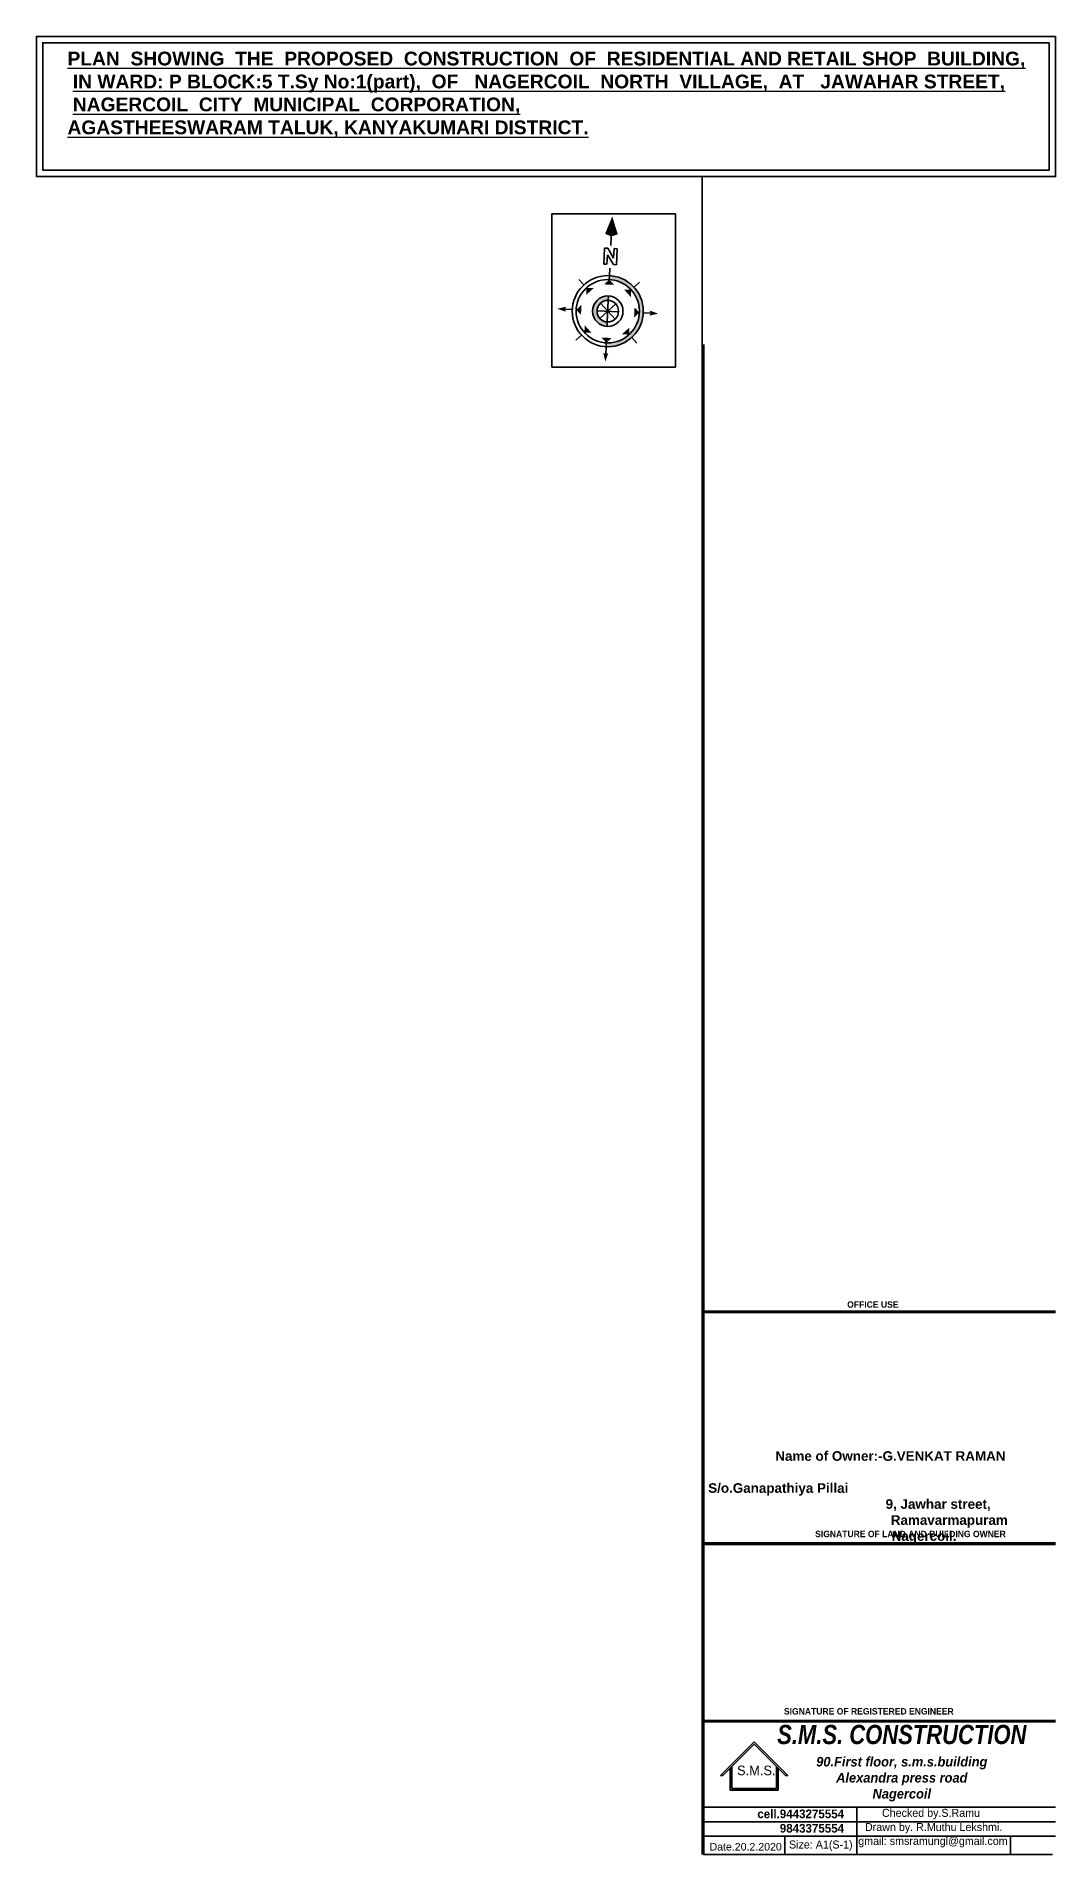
# Model space of a CAD drawing. Header units: metres. Extents: x 5231 to 10794, y 2038 to 4100.
# Drawn here: x 5414.1 to 5445.9, y 2046.1 to 2102.9 of the extents above; entities that cross this region are included whole.
import ezdxf

# ---------------------------------------------------------------- set-up
doc = ezdxf.new("R2010")
doc.units = ezdxf.units.M
doc.styles.add('S.M.S .HEADING', font='arial.ttf')
doc.styles.add('s.m.s1', font='arial.ttf')
doc.styles.add('SMS1', font='arial.ttf', dxfattribs={"height": 0.3})
doc.styles.get("Standard").update_dxf_attribs({"font": 'arial.ttf'})

msp = doc.modelspace()

# ---------------------------------------------------------------- hatches: boundary and pattern name
at = {"linetype": 'ByBlock', "lineweight": 35}
h = msp.add_hatch(color=7, dxfattribs=at)
h.paths.add_polyline_path([(5431.8906, 2093.32592), (5431.88486, 2093.20458, 1), (5431.98973, 2095.42259), (5431.98399, 2095.30125, -1)])
h.paths.add_polyline_path([(5431.95314, 2094.64881), (5431.95971, 2094.78767, 1), (5431.91488, 2093.83951), (5431.92145, 2093.97836, -1)])

# ---------------------------------------------------------------- linework, layer by layer
at = {"color": 7, "lineweight": 35}
for p, q in [((5434.88537, 2046.09874), (5434.88537, 2098.51948)), ((5434.93537, 2050.28645), (5434.93537, 2093.27711)), ((5434.93536, 2050.24354), (5445.93236, 2050.24354)), ((5435.46155, 2048.56754), (5436.51155, 2049.61754)), ((5435.53226, 2048.56754), (5436.51155, 2049.54683)), ((5436.51155, 2049.61754), (5437.56155, 2048.56754)), ((5436.51155, 2049.54683), (5437.49084, 2048.56754)), ((5435.76155, 2048.11754), (5435.76155, 2048.79683)), ((5435.81155, 2048.16754), (5435.81155, 2048.84683)), ((5437.21155, 2048.16754), (5437.21155, 2048.84683)), ((5437.26155, 2048.11754), (5437.26155, 2048.79683)), ((5435.46155, 2048.56754), (5435.53226, 2048.56754)), ((5437.49084, 2048.56754), (5437.56155, 2048.56754)), ((5435.76155, 2048.11754), (5437.26155, 2048.11754)), ((5435.81155, 2048.16754), (5437.21155, 2048.16754)), ((5434.93536, 2047.58229), (5445.93236, 2047.58229)), ((5434.93536, 2047.12572), (5445.93236, 2047.12572)), ((5439.71612, 2047.58229), (5439.71612, 2046.09874)), ((5434.93536, 2046.67098), (5445.93236, 2046.67098)), ((5435.84119, 2046.67098), (5444.38416, 2046.67098)), ((5437.47224, 2046.67098), (5437.47224, 2046.09874)), ((5439.71612, 2046.67098), (5439.71612, 2046.09874)), ((5444.51887, 2046.67098), (5444.51887, 2046.09874))]:
    msp.add_line(p, q, dxfattribs=at)
at = {"color": 7, "linetype": 'ByBlock', "lineweight": 35}
for p, q in [((5432.03442, 2096.36793), (5432.04749, 2096.64448)), ((5431.81184, 2095.78512), (5431.83537, 2096.28291)), ((5431.83537, 2096.28291), (5431.93493, 2096.2782)), ((5431.92551, 2096.07909), (5431.91139, 2095.78042)), ((5432.11051, 2095.771), (5431.92551, 2096.07909)), ((5431.93493, 2096.2782), (5432.11992, 2095.97012)), ((5432.11992, 2095.97012), (5432.13404, 2096.26879)), ((5432.13404, 2096.26879), (5432.2336, 2096.26408)), ((5432.2336, 2096.26408), (5432.21006, 2095.7663)), ((5431.91139, 2095.78042), (5431.81184, 2095.78512)), ((5431.98973, 2095.42259), (5431.98399, 2095.30125)), ((5431.98973, 2095.42259), (5432.0008, 2095.65681)), ((5432.21006, 2095.7663), (5432.11051, 2095.771)), ((5431.19018, 2095.13485), (5431.03239, 2095.3083)), ((5431.95314, 2094.64881), (5431.95971, 2094.78767)), ((5432.75855, 2095.0607), (5432.932, 2095.21849)), ((5430.82829, 2094.36602), (5430.59407, 2094.37709)), ((5431.60207, 2094.32944), (5432.27252, 2094.29774)), ((5432.27252, 2094.29774), (5431.60207, 2094.32944)), ((5431.68905, 2094.08775), (5432.18554, 2094.53942)), ((5432.18554, 2094.53942), (5431.68905, 2094.08775)), ((5432.16313, 2094.06534), (5431.71146, 2094.56183)), ((5431.71146, 2094.56183), (5432.16313, 2094.06534)), ((5431.92145, 2093.97836), (5431.95314, 2094.64881)), ((5431.95314, 2094.64881), (5431.92145, 2093.97836)), ((5433.0463, 2094.26116), (5433.28052, 2094.25008)), ((5431.92145, 2093.97836), (5431.91488, 2093.83951)), ((5431.11603, 2093.56648), (5430.94258, 2093.40869)), ((5431.88486, 2093.20458), (5431.87379, 2092.97036)), ((5431.88486, 2093.20458), (5431.8906, 2093.32592)), ((5432.6844, 2093.49233), (5432.84219, 2093.31888))]:
    msp.add_line(p, q, dxfattribs=at)
at = {"color": 7, "lineweight": 35}
for points in [[(5445.93236, 2102.89874), (5414.08039, 2102.89874), (5414.08039, 2098.51948), (5445.93236, 2098.51948)], [(5445.73236, 2102.69874), (5414.28039, 2102.69874), (5414.28039, 2098.71948), (5445.73236, 2098.71948)], [(5430.19066, 2097.35638), (5434.04863, 2097.35638), (5434.04863, 2092.56975), (5430.19066, 2092.56975)]]:
    msp.add_lwpolyline(points, close=True, dxfattribs=at)
for points in [[(5445.93236, 2063.08042), (5434.93537, 2063.08042)], [(5445.93236, 2063.03042), (5434.93537, 2063.03042)], [(5445.93236, 2055.83645), (5434.93537, 2055.83645)], [(5445.93236, 2055.78645), (5434.93537, 2055.78645)], [(5445.93236, 2050.28645), (5434.93537, 2050.28645), (5434.93537, 2046.09874), (5445.83536, 2046.09874)]]:
    msp.add_lwpolyline(points, dxfattribs=at)
at = {"color": 7, "linetype": 'ByBlock', "lineweight": 35}
for radius in [1.11024, 0.98877, 0.47461, 0.3356]:
    msp.add_circle((5431.93729, 2094.31359), radius, dxfattribs=at)
for points in [[(5432.07738, 2097.27659), (5431.8537, 2096.73283), (5432.04749, 2096.64448)], [(5432.04749, 2096.64448), (5432.24876, 2096.71415), (5432.07738, 2097.27659)], [(5431.27193, 2095.04499), (5431.49541, 2095.03442), (5431.26136, 2094.82151)], [(5431.98399, 2095.30125), (5432.13454, 2095.13576), (5431.81849, 2095.1507)], [(5432.6687, 2094.97895), (5432.65813, 2094.75547), (5432.44521, 2094.98952)], [(5430.35703, 2094.3883), (5430.63731, 2094.45424), (5430.59407, 2094.37709)], [(5430.62984, 2094.29621), (5430.59407, 2094.37709), (5430.35703, 2094.3883)], [(5430.94963, 2094.36028), (5431.11513, 2094.51084), (5431.10018, 2094.19478)], [(5432.92496, 2094.26689), (5432.75946, 2094.11634), (5432.7744, 2094.43239)], [(5433.51756, 2094.23888), (5433.23728, 2094.17294), (5433.28052, 2094.25008)], [(5433.24475, 2094.33096), (5433.28052, 2094.25008), (5433.51756, 2094.23888)], [(5431.20589, 2093.64822), (5431.21646, 2093.8717), (5431.42937, 2093.63765)], [(5432.60266, 2093.58218), (5432.37918, 2093.59275), (5432.61323, 2093.80567)], [(5431.8906, 2093.32592), (5431.74004, 2093.49142), (5432.0561, 2093.47648)], [(5431.86258, 2092.73332), (5431.79664, 2093.0136), (5431.87379, 2092.97036)], [(5431.95323, 2093.00659), (5431.87235, 2092.97082), (5431.86114, 2092.73378)]]:
    msp.add_solid(points, dxfattribs=at)

# ---------------------------------------------------------------- texts
msp.add_text('Date.20.2.2020', height=0.2364447, dxfattribs=at).set_placement((5435.11607, 2046.22672))
at = {"color": 7, "lineweight": 30, "insert": (5415.05278, 2102.42111), "char_height": 0.43, "width": 168.1459605, "attachment_point": 1, "style": 'SMS1'}
msp.add_mtext('\\A1;{\\fArial|b1|i0|c0|p34;\\LPLAN  SHOWING  THE  PROPOSED  CONSTRUCTION  OF  RESIDENTIAL AND RETAIL SHOP  BUILDING,  \\P IN WARD: P BLOCK:5 T.Sy No:1(part),  OF   NAGERCOIL  NORTH  VILLAGE,  AT   JAWAHAR STREET, \\P\\pt28.81; NAGERCOIL  CITY  MUNICIPAL  CORPORATION,\\PAGASTHEESWARAM TALUK, KANYAKUMARI DISTRICT.\\P\\fArial|b0|i0|c0|p34;\\P}                                          {\\H0.92308x;   }', dxfattribs=at)
at = {"color": 7, "lineweight": 35}
for s, insert, char_height, width, attachment_point, style in [('{\\fTw Cen MT|b1|i0|c0|p34;OFFICE USE}', (5440.22037, 2063.28196), 0.2, 8.7447, 5, 's.m.s1'), ('{\\fTw Cen MT Condensed Extra Bold|b1|i1|c0|p34;\\H2x;S.M.S. CONSTRUCTION\\fTimes New Roman|b1|i1|c0|p18;\\H0.6665x;\\P\\fTw Cen MT|b1|i1|c0|p34;\\H0.7502x;90.First floor, s.m.s.building\\H2.333x;\\P\\H0.4286x;Alexandra press road\\PNagercoil}', (5441.12483, 2048.95679), 0.3, 8.8366, 5, 'SMS1'), ('{\\fTw Cen MT|b0|i0|c0|p34;S.M.S.}', (5436.57795, 2048.8796), 0.3, 1.72, 2, 'S.M.S .HEADING'), ('{\\fTw Cen MT|b1|i0|c0|p34;cell.9443275554\\P       9843375554     }', (5437.96504, 2047.14522), 0.27, 6.3879156, 5, 'S.M.S .HEADING'), ('{\\fTw Cen MT|b0|i0|c0|p34;Drawn by. R.Muthu Lekshmi.}', (5439.97431, 2047.08639), 0.25, 4.6004189, 1, 'S.M.S .HEADING'), ('{\\fTw Cen MT|b0|i0|c0|p34;Checked by.S.Ramu}', (5440.50493, 2047.52875), 0.25, 4.6004189, 1, 'S.M.S .HEADING'), ('{\\fTw Cen MT|b0|i0|c0|p34;Size: A1(S-1)}', (5437.59917, 2046.53978), 0.25, 3.3548277, 1, 'S.M.S .HEADING'), ('{\\fTw Cen MT|b0|i0|c0|p34;gmail: smsramungl@gmail.com}', (5439.76407, 2046.65243), 0.25, 5.7917945, 1, 'S.M.S .HEADING')]:
    msp.add_mtext(s, dxfattribs=dict(at, insert=insert, char_height=char_height, width=width, attachment_point=attachment_point, style=style))
at = {"color": 7, "lineweight": 30, "insert": (5435.07542, 2058.70147), "char_height": 0.3, "attachment_point": 1, "style": 'SMS1'}
msp.add_mtext_dynamic_manual_height_columns('{\\fArial|b1|i0|c0|p34;                  Name of Owner:-G.VENKAT RAMAN^I^I                           ^I^I^I^I       S/o.Ganapathiya Pillai\\P^I^I                           9, Jawhar street,\\P                                                 Ramavarmapuram\\P^I^I^I^I        Nagercoil.^I^I                                                                                                                                              }', width=10.9569427, gutter_width=0, heights=[2.65259], dxfattribs=at)
at = {"color": 7, "lineweight": 35, "char_height": 0.2, "attachment_point": 8}
for s, insert, width in [('{\\fTw Cen MT|b1|i0|c0|p34;SIGNATURE OF LAND AND BUILDING OWNER}', (5441.39465, 2056.01291), 8.8674), ('{\\fTw Cen MT|b1|i0|c0|p34;SIGNATURE OF REGISTERED ENGINEER}', (5440.09401, 2050.47318), 7.98066)]:
    msp.add_mtext(s, dxfattribs=dict(at, insert=insert, width=width))

doc.saveas('drawing.dxf')
